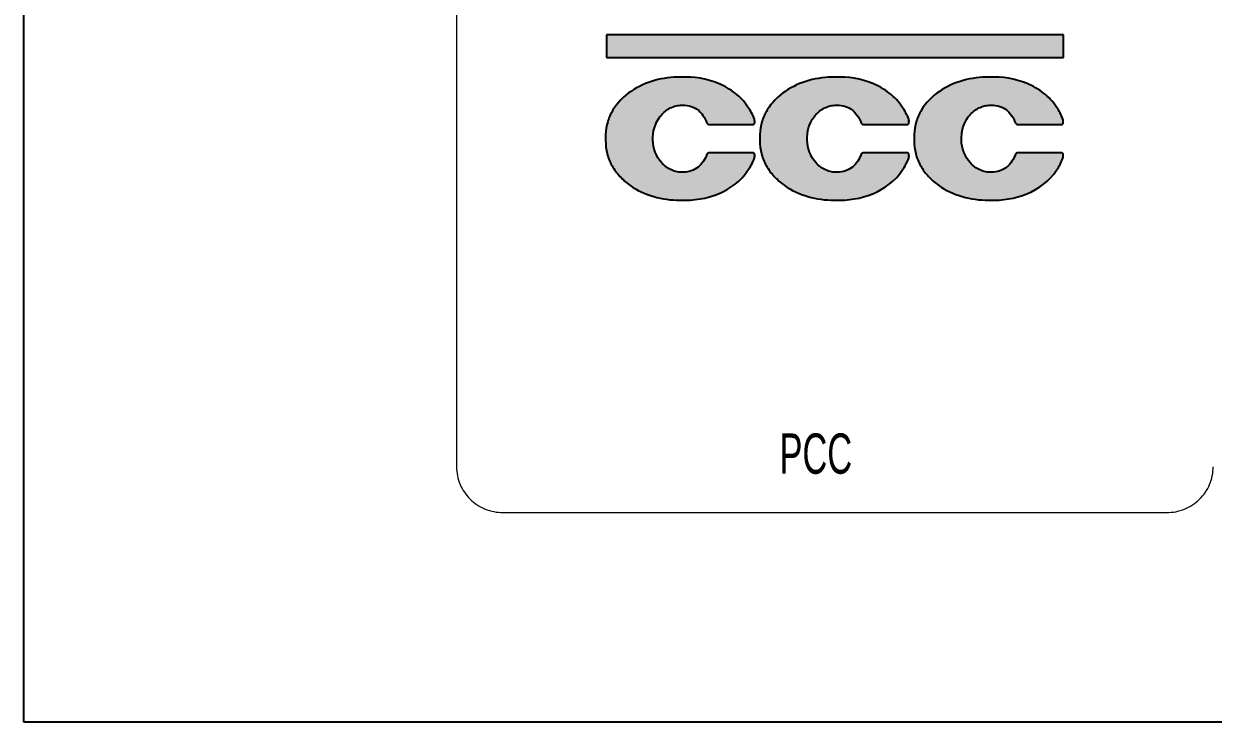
# Model space of a CAD drawing. Header units: millimetres. Extents: x 216 to 455, y 70 to 254.
# Drawn here: x 215.9 to 292.6, y 70 to 115.1 of the extents above; entities that cross this region are included whole.
import ezdxf

# ---------------------------------------------------------------- set-up
doc = ezdxf.new("R2010")
doc.units = ezdxf.units.MM
doc.layers.add('SLD-0', color=179, linetype='Continuous')
doc.styles.add('SLDTEXTSTYLE1', font='TXT', dxfattribs={"width": 0.638186})

msp = doc.modelspace()

# ---------------------------------------------------------------- hatches: boundary and pattern name
at = {"linetype": 'Continuous'}
msp.add_hatch(color=7, dxfattribs=at).paths.add_polyline_path([(253.471, 112.887), (282.949, 112.887), (282.949, 114.345), (253.471, 114.345)], flags=0)
h = msp.add_hatch(color=7, dxfattribs=at)
edge = h.paths.add_edge_path(flags=0)
edge.add_spline(control_points=[(253.424, 107.524), (253.418, 107.239), (253.451, 106.959), (253.592, 106.41), (253.701, 106.144), (253.978, 105.651), (254.15, 105.419), (254.535, 105.003), (254.751, 104.815), (255.449, 104.317), (255.971, 104.075), (257.071, 103.755), (257.641, 103.678), (258.215, 103.678)], knot_values=[0, 0, 0, 0, 0.125, 0.125, 0.25, 0.25, 0.375, 0.375, 0.5, 0.5, 0.75, 0.75, 1, 1, 1, 1], weights=[1, 1, 1, 1, 1, 1, 1, 1, 1, 1, 1, 1, 1, 1], degree=3, periodic=0)
edge.add_line((258.215, 103.678), (258.273, 103.678))
edge.add_spline(control_points=[(258.273, 103.678), (259.101, 103.649), (259.936, 103.78), (261.46, 104.411), (262.154, 104.92), (262.604, 105.61)], knot_values=[0, 0, 0, 0, 0.5, 0.5, 1, 1, 1, 1], weights=[1, 1, 1, 1, 1, 1], degree=3, periodic=0)
edge.add_spline(control_points=[(262.604, 105.61), (262.69, 105.731), (262.768, 105.86), (262.906, 106.122), (262.966, 106.256), (263.018, 106.394)], knot_values=[0, 0, 0, 0, 0.5, 0.5, 1, 1, 1, 1], weights=[1, 1, 1, 1, 1, 1], degree=3, periodic=0)
edge.add_spline(control_points=[(263.018, 106.394), (263.03, 106.437), (263.038, 106.481), (263.042, 106.571), (263.039, 106.615), (263.03, 106.659)], knot_values=[0, 0, 0, 0, 0.5, 0.5, 1, 1, 1, 1], weights=[1, 1, 1, 1, 1, 1], degree=3, periodic=0)
edge.add_spline(control_points=[(263.03, 106.659), (263.03, 106.66), (263.029, 106.662), (263.028, 106.664), (263.024, 106.675), (263.018, 106.686), (263.011, 106.696), (263.003, 106.705), (262.994, 106.713), (262.984, 106.719), (262.974, 106.726), (262.962, 106.73), (262.951, 106.733), (262.948, 106.733), (262.945, 106.734), (262.942, 106.734)], knot_values=[0.000017, 0.000017, 0.000017, 0.000017, 0.00002, 0.00002, 0.00002, 0.00004, 0.00004, 0.00004, 0.00006, 0.00006, 0.00006, 0.00008, 0.00008, 0.00008, 0.000085, 0.000085, 0.000085, 0.000085], weights=[1, 1, 1, 1, 1, 1, 1, 1, 1, 1, 1, 1, 1, 1, 1, 1], degree=3, periodic=0)
edge.add_line((262.942, 106.734), (260.079, 106.734))
edge.add_spline(control_points=[(260.079, 106.734), (260.062, 106.731), (260.045, 106.725), (260.029, 106.717), (260.009, 106.708), (259.991, 106.694), (259.975, 106.679), (259.966, 106.669), (259.958, 106.659), (259.95, 106.648)], knot_values=[0.000193, 0.000193, 0.000193, 0.000193, 0.000222, 0.000222, 0.000222, 0.000259, 0.000259, 0.000259, 0.000281, 0.000281, 0.000281, 0.000281], weights=[1, 1, 1, 1, 1, 1, 1, 1, 1, 1], degree=3, periodic=0)
edge.add_spline(control_points=[(259.95, 106.648), (259.897, 106.485), (259.825, 106.333), (259.637, 106.049), (259.52, 105.919), (259.12, 105.601), (258.781, 105.484), (258.436, 105.484)], knot_values=[0, 0, 0, 0, 0.25, 0.25, 0.5, 0.5, 1, 1, 1, 1], weights=[1, 1, 1, 1, 1, 1, 1, 1], degree=3, periodic=0)
edge.add_spline(control_points=[(258.436, 105.484), (258.302, 105.476), (258.171, 105.485), (257.911, 105.534), (257.782, 105.575), (257.421, 105.738), (257.204, 105.903), (256.677, 106.501), (256.487, 107.028), (256.448, 108.087), (256.598, 108.625), (257.07, 109.266), (257.269, 109.45), (257.731, 109.717), (257.988, 109.797), (258.256, 109.81)], knot_values=[0, 0, 0, 0, 0.0625, 0.0625, 0.125, 0.125, 0.25, 0.25, 0.5, 0.5, 0.75, 0.75, 0.875, 0.875, 1, 1, 1, 1], weights=[1, 1, 1, 1, 1, 1, 1, 1, 1, 1, 1, 1, 1, 1, 1, 1], degree=3, periodic=0)
edge.add_spline(control_points=[(258.256, 109.81), (258.442, 109.831), (258.629, 109.82), (258.992, 109.73), (259.162, 109.652), (259.619, 109.331), (259.834, 109.01), (259.95, 108.657)], knot_values=[0, 0, 0, 0, 0.25, 0.25, 0.5, 0.5, 1, 1, 1, 1], weights=[1, 1, 1, 1, 1, 1, 1, 1], degree=3, periodic=0)
edge.add_spline(control_points=[(259.95, 108.657), (259.962, 108.638), (259.978, 108.621), (259.995, 108.608), (260.013, 108.594), (260.033, 108.584), (260.054, 108.577), (260.062, 108.574), (260.071, 108.572), (260.079, 108.57)], knot_values=[0.000408, 0.000408, 0.000408, 0.000408, 0.000445, 0.000445, 0.000445, 0.000482, 0.000482, 0.000482, 0.000497, 0.000497, 0.000497, 0.000497], weights=[1, 1, 1, 1, 1, 1, 1, 1, 1, 1], degree=3, periodic=0)
edge.add_line((260.079, 108.57), (262.942, 108.57))
edge.add_spline(control_points=[(262.942, 108.57), (262.95, 108.571), (262.957, 108.573), (262.965, 108.576), (262.976, 108.58), (262.986, 108.586), (262.995, 108.593), (263.005, 108.601), (263.013, 108.61), (263.019, 108.62), (263.024, 108.628), (263.028, 108.637), (263.03, 108.646)], knot_values=[0.000286, 0.000286, 0.000286, 0.000286, 0.000299, 0.000299, 0.000299, 0.000318, 0.000318, 0.000318, 0.000338, 0.000338, 0.000338, 0.000354, 0.000354, 0.000354, 0.000354], weights=[1, 1, 1, 1, 1, 1, 1, 1, 1, 1, 1, 1, 1], degree=3, periodic=0)
edge.add_spline(control_points=[(263.03, 108.646), (263.039, 108.69), (263.042, 108.735), (263.038, 108.824), (263.03, 108.868), (263.018, 108.911)], knot_values=[0, 0, 0, 0, 0.5, 0.5, 1, 1, 1, 1], weights=[1, 1, 1, 1, 1, 1], degree=3, periodic=0)
edge.add_spline(control_points=[(263.018, 108.911), (262.965, 109.05), (262.844, 109.321), (262.69, 109.573), (262.604, 109.695)], knot_values=[0, 0, 0, 0, 0.5, 1, 1, 1, 1], weights=[1, 1, 1, 1, 1], degree=3, periodic=0)
edge.add_spline(control_points=[(262.604, 109.695), (262.378, 110.042), (262.096, 110.338), (261.444, 110.846), (261.085, 111.049), (259.938, 111.525), (259.1, 111.656), (258.27, 111.627)], knot_values=[0, 0, 0, 0, 0.25, 0.25, 0.5, 0.5, 1, 1, 1, 1], weights=[1, 1, 1, 1, 1, 1, 1, 1], degree=3, periodic=0)
edge.add_line((258.27, 111.627), (258.256, 111.627))
edge.add_spline(control_points=[(258.256, 111.627), (257.691, 111.631), (257.127, 111.559), (256.042, 111.257), (255.52, 111.024), (254.593, 110.389), (254.186, 109.982), (253.75, 109.263), (253.634, 109.004), (253.475, 108.474), (253.43, 108.198), (253.424, 107.917)], knot_values=[0, 0, 0, 0, 0.25, 0.25, 0.5, 0.5, 0.75, 0.75, 0.875, 0.875, 1, 1, 1, 1], weights=[1, 1, 1, 1, 1, 1, 1, 1, 1, 1, 1, 1], degree=3, periodic=0)
edge.add_line((253.424, 107.917), (253.424, 107.524))
h = msp.add_hatch(color=7, dxfattribs=at)
edge = h.paths.add_edge_path(flags=0)
edge.add_spline(control_points=[(263.376, 107.524), (263.37, 107.239), (263.403, 106.959), (263.544, 106.41), (263.653, 106.144), (263.93, 105.651), (264.102, 105.419), (264.488, 105.003), (264.703, 104.815), (265.401, 104.317), (265.924, 104.075), (267.023, 103.755), (267.593, 103.678), (268.167, 103.678)], knot_values=[0, 0, 0, 0, 0.125, 0.125, 0.25, 0.25, 0.375, 0.375, 0.5, 0.5, 0.75, 0.75, 1, 1, 1, 1], weights=[1, 1, 1, 1, 1, 1, 1, 1, 1, 1, 1, 1, 1, 1], degree=3, periodic=0)
edge.add_line((268.167, 103.678), (268.226, 103.678))
edge.add_spline(control_points=[(268.226, 103.678), (269.053, 103.649), (269.888, 103.78), (271.412, 104.411), (272.106, 104.92), (272.557, 105.61)], knot_values=[0, 0, 0, 0, 0.5, 0.5, 1, 1, 1, 1], weights=[1, 1, 1, 1, 1, 1], degree=3, periodic=0)
edge.add_spline(control_points=[(272.557, 105.61), (272.642, 105.731), (272.72, 105.86), (272.858, 106.122), (272.918, 106.256), (272.97, 106.394)], knot_values=[0, 0, 0, 0, 0.5, 0.5, 1, 1, 1, 1], weights=[1, 1, 1, 1, 1, 1], degree=3, periodic=0)
edge.add_spline(control_points=[(272.97, 106.394), (272.982, 106.437), (272.99, 106.481), (272.994, 106.571), (272.991, 106.615), (272.982, 106.659)], knot_values=[0, 0, 0, 0, 0.5, 0.5, 1, 1, 1, 1], weights=[1, 1, 1, 1, 1, 1], degree=3, periodic=0)
edge.add_spline(control_points=[(272.982, 106.659), (272.982, 106.66), (272.981, 106.662), (272.981, 106.664), (272.977, 106.675), (272.971, 106.686), (272.963, 106.696), (272.956, 106.705), (272.946, 106.713), (272.936, 106.719), (272.926, 106.726), (272.915, 106.73), (272.903, 106.733), (272.9, 106.733), (272.897, 106.734), (272.894, 106.734)], knot_values=[0.000017, 0.000017, 0.000017, 0.000017, 0.00002, 0.00002, 0.00002, 0.00004, 0.00004, 0.00004, 0.00006, 0.00006, 0.00006, 0.00008, 0.00008, 0.00008, 0.000085, 0.000085, 0.000085, 0.000085], weights=[1, 1, 1, 1, 1, 1, 1, 1, 1, 1, 1, 1, 1, 1, 1, 1], degree=3, periodic=0)
edge.add_line((272.894, 106.734), (270.031, 106.734))
edge.add_spline(control_points=[(270.031, 106.734), (270.014, 106.731), (269.997, 106.725), (269.981, 106.717), (269.961, 106.708), (269.943, 106.694), (269.928, 106.679), (269.918, 106.669), (269.91, 106.659), (269.903, 106.648)], knot_values=[0.000193, 0.000193, 0.000193, 0.000193, 0.000222, 0.000222, 0.000222, 0.000259, 0.000259, 0.000259, 0.000281, 0.000281, 0.000281, 0.000281], weights=[1, 1, 1, 1, 1, 1, 1, 1, 1, 1], degree=3, periodic=0)
edge.add_spline(control_points=[(269.903, 106.648), (269.849, 106.485), (269.777, 106.333), (269.589, 106.049), (269.472, 105.919), (269.072, 105.601), (268.734, 105.484), (268.388, 105.484)], knot_values=[0, 0, 0, 0, 0.25, 0.25, 0.5, 0.5, 1, 1, 1, 1], weights=[1, 1, 1, 1, 1, 1, 1, 1], degree=3, periodic=0)
edge.add_spline(control_points=[(268.388, 105.484), (268.255, 105.476), (268.123, 105.485), (267.863, 105.534), (267.734, 105.575), (267.373, 105.738), (267.156, 105.903), (266.629, 106.501), (266.439, 107.028), (266.4, 108.087), (266.55, 108.625), (267.022, 109.266), (267.221, 109.45), (267.683, 109.717), (267.94, 109.797), (268.208, 109.81)], knot_values=[0, 0, 0, 0, 0.0625, 0.0625, 0.125, 0.125, 0.25, 0.25, 0.5, 0.5, 0.75, 0.75, 0.875, 0.875, 1, 1, 1, 1], weights=[1, 1, 1, 1, 1, 1, 1, 1, 1, 1, 1, 1, 1, 1, 1, 1], degree=3, periodic=0)
edge.add_spline(control_points=[(268.208, 109.81), (268.394, 109.831), (268.581, 109.82), (268.944, 109.73), (269.114, 109.652), (269.571, 109.331), (269.786, 109.01), (269.903, 108.657)], knot_values=[0, 0, 0, 0, 0.25, 0.25, 0.5, 0.5, 1, 1, 1, 1], weights=[1, 1, 1, 1, 1, 1, 1, 1], degree=3, periodic=0)
edge.add_spline(control_points=[(269.903, 108.657), (269.915, 108.638), (269.93, 108.621), (269.948, 108.608), (269.965, 108.594), (269.985, 108.584), (270.006, 108.577), (270.015, 108.574), (270.023, 108.572), (270.031, 108.57)], knot_values=[0.000408, 0.000408, 0.000408, 0.000408, 0.000445, 0.000445, 0.000445, 0.000482, 0.000482, 0.000482, 0.000497, 0.000497, 0.000497, 0.000497], weights=[1, 1, 1, 1, 1, 1, 1, 1, 1, 1], degree=3, periodic=0)
edge.add_line((270.031, 108.57), (272.894, 108.57))
edge.add_spline(control_points=[(272.894, 108.57), (272.902, 108.571), (272.91, 108.573), (272.917, 108.576), (272.928, 108.58), (272.939, 108.586), (272.948, 108.593), (272.957, 108.601), (272.965, 108.61), (272.971, 108.62), (272.976, 108.628), (272.98, 108.637), (272.982, 108.646)], knot_values=[0.000286, 0.000286, 0.000286, 0.000286, 0.000299, 0.000299, 0.000299, 0.000318, 0.000318, 0.000318, 0.000338, 0.000338, 0.000338, 0.000354, 0.000354, 0.000354, 0.000354], weights=[1, 1, 1, 1, 1, 1, 1, 1, 1, 1, 1, 1, 1], degree=3, periodic=0)
edge.add_spline(control_points=[(272.982, 108.646), (272.991, 108.69), (272.994, 108.735), (272.99, 108.824), (272.982, 108.868), (272.97, 108.911)], knot_values=[0, 0, 0, 0, 0.5, 0.5, 1, 1, 1, 1], weights=[1, 1, 1, 1, 1, 1], degree=3, periodic=0)
edge.add_spline(control_points=[(272.97, 108.911), (272.918, 109.05), (272.796, 109.321), (272.642, 109.573), (272.557, 109.695)], knot_values=[0, 0, 0, 0, 0.5, 1, 1, 1, 1], weights=[1, 1, 1, 1, 1], degree=3, periodic=0)
edge.add_spline(control_points=[(272.557, 109.695), (272.33, 110.042), (272.049, 110.338), (271.396, 110.846), (271.037, 111.049), (269.89, 111.525), (269.052, 111.656), (268.222, 111.627)], knot_values=[0, 0, 0, 0, 0.25, 0.25, 0.5, 0.5, 1, 1, 1, 1], weights=[1, 1, 1, 1, 1, 1, 1, 1], degree=3, periodic=0)
edge.add_line((268.222, 111.627), (268.208, 111.627))
edge.add_spline(control_points=[(268.208, 111.627), (267.643, 111.631), (267.079, 111.559), (265.995, 111.257), (265.472, 111.024), (264.545, 110.389), (264.138, 109.982), (263.702, 109.263), (263.586, 109.004), (263.427, 108.474), (263.383, 108.198), (263.376, 107.917)], knot_values=[0, 0, 0, 0, 0.25, 0.25, 0.5, 0.5, 0.75, 0.75, 0.875, 0.875, 1, 1, 1, 1], weights=[1, 1, 1, 1, 1, 1, 1, 1, 1, 1, 1, 1], degree=3, periodic=0)
edge.add_line((263.376, 107.917), (263.376, 107.524))
h = msp.add_hatch(color=7, dxfattribs=at)
edge = h.paths.add_edge_path(flags=0)
edge.add_spline(control_points=[(282.935, 106.659), (282.934, 106.66), (282.933, 106.662), (282.933, 106.664), (282.929, 106.675), (282.923, 106.686), (282.915, 106.696), (282.908, 106.705), (282.898, 106.713), (282.888, 106.719), (282.878, 106.726), (282.867, 106.73), (282.855, 106.733), (282.852, 106.733), (282.849, 106.734), (282.846, 106.734)], knot_values=[0.000017, 0.000017, 0.000017, 0.000017, 0.00002, 0.00002, 0.00002, 0.00004, 0.00004, 0.00004, 0.00006, 0.00006, 0.00006, 0.00008, 0.00008, 0.00008, 0.000085, 0.000085, 0.000085, 0.000085], weights=[1, 1, 1, 1, 1, 1, 1, 1, 1, 1, 1, 1, 1, 1, 1, 1], degree=3, periodic=0)
edge.add_line((282.846, 106.734), (279.984, 106.734))
edge.add_spline(control_points=[(279.984, 106.734), (279.966, 106.731), (279.949, 106.725), (279.933, 106.717), (279.914, 106.708), (279.895, 106.694), (279.88, 106.679), (279.87, 106.669), (279.862, 106.659), (279.855, 106.648)], knot_values=[0.000193, 0.000193, 0.000193, 0.000193, 0.000222, 0.000222, 0.000222, 0.000259, 0.000259, 0.000259, 0.000281, 0.000281, 0.000281, 0.000281], weights=[1, 1, 1, 1, 1, 1, 1, 1, 1, 1], degree=3, periodic=0)
edge.add_spline(control_points=[(279.855, 106.648), (279.801, 106.485), (279.729, 106.333), (279.541, 106.049), (279.424, 105.919), (279.024, 105.601), (278.686, 105.484), (278.341, 105.484)], knot_values=[0, 0, 0, 0, 0.25, 0.25, 0.5, 0.5, 1, 1, 1, 1], weights=[1, 1, 1, 1, 1, 1, 1, 1], degree=3, periodic=0)
edge.add_spline(control_points=[(278.341, 105.484), (278.207, 105.476), (278.075, 105.485), (277.815, 105.534), (277.686, 105.575), (277.325, 105.738), (277.108, 105.903), (276.581, 106.501), (276.391, 107.028), (276.352, 108.087), (276.502, 108.625), (276.974, 109.266), (277.173, 109.45), (277.635, 109.717), (277.892, 109.797), (278.16, 109.81)], knot_values=[0, 0, 0, 0, 0.0625, 0.0625, 0.125, 0.125, 0.25, 0.25, 0.5, 0.5, 0.75, 0.75, 0.875, 0.875, 1, 1, 1, 1], weights=[1, 1, 1, 1, 1, 1, 1, 1, 1, 1, 1, 1, 1, 1, 1, 1], degree=3, periodic=0)
edge.add_spline(control_points=[(278.16, 109.81), (278.347, 109.831), (278.533, 109.82), (278.896, 109.73), (279.066, 109.652), (279.523, 109.331), (279.739, 109.01), (279.855, 108.657)], knot_values=[0, 0, 0, 0, 0.25, 0.25, 0.5, 0.5, 1, 1, 1, 1], weights=[1, 1, 1, 1, 1, 1, 1, 1], degree=3, periodic=0)
edge.add_spline(control_points=[(279.855, 108.657), (279.867, 108.638), (279.882, 108.621), (279.9, 108.608), (279.917, 108.594), (279.938, 108.584), (279.959, 108.577), (279.967, 108.574), (279.975, 108.572), (279.984, 108.57)], knot_values=[0.000408, 0.000408, 0.000408, 0.000408, 0.000445, 0.000445, 0.000445, 0.000482, 0.000482, 0.000482, 0.000497, 0.000497, 0.000497, 0.000497], weights=[1, 1, 1, 1, 1, 1, 1, 1, 1, 1], degree=3, periodic=0)
edge.add_line((279.984, 108.57), (282.846, 108.57))
edge.add_spline(control_points=[(282.846, 108.57), (282.854, 108.571), (282.862, 108.573), (282.869, 108.576), (282.88, 108.58), (282.891, 108.586), (282.9, 108.593), (282.909, 108.601), (282.917, 108.61), (282.923, 108.62), (282.928, 108.628), (282.932, 108.637), (282.935, 108.646)], knot_values=[0.000286, 0.000286, 0.000286, 0.000286, 0.000299, 0.000299, 0.000299, 0.000318, 0.000318, 0.000318, 0.000338, 0.000338, 0.000338, 0.000354, 0.000354, 0.000354, 0.000354], weights=[1, 1, 1, 1, 1, 1, 1, 1, 1, 1, 1, 1, 1], degree=3, periodic=0)
edge.add_spline(control_points=[(282.935, 108.646), (282.943, 108.69), (282.946, 108.735), (282.942, 108.824), (282.935, 108.868), (282.922, 108.911)], knot_values=[0, 0, 0, 0, 0.5, 0.5, 1, 1, 1, 1], weights=[1, 1, 1, 1, 1, 1], degree=3, periodic=0)
edge.add_spline(control_points=[(282.922, 108.911), (282.87, 109.05), (282.748, 109.321), (282.594, 109.573), (282.509, 109.695)], knot_values=[0, 0, 0, 0, 0.5, 1, 1, 1, 1], weights=[1, 1, 1, 1, 1], degree=3, periodic=0)
edge.add_spline(control_points=[(282.509, 109.695), (282.282, 110.042), (282.001, 110.338), (281.348, 110.846), (280.989, 111.049), (279.842, 111.525), (279.004, 111.656), (278.174, 111.627)], knot_values=[0, 0, 0, 0, 0.25, 0.25, 0.5, 0.5, 1, 1, 1, 1], weights=[1, 1, 1, 1, 1, 1, 1, 1], degree=3, periodic=0)
edge.add_line((278.174, 111.627), (278.16, 111.627))
edge.add_spline(control_points=[(278.16, 111.627), (277.595, 111.631), (277.032, 111.559), (275.947, 111.257), (275.425, 111.024), (274.497, 110.389), (274.09, 109.982), (273.654, 109.263), (273.538, 109.004), (273.379, 108.474), (273.335, 108.198), (273.329, 107.917)], knot_values=[0, 0, 0, 0, 0.25, 0.25, 0.5, 0.5, 0.75, 0.75, 0.875, 0.875, 1, 1, 1, 1], weights=[1, 1, 1, 1, 1, 1, 1, 1, 1, 1, 1, 1], degree=3, periodic=0)
edge.add_line((273.329, 107.917), (273.329, 107.524))
edge.add_spline(control_points=[(273.329, 107.524), (273.322, 107.239), (273.355, 106.959), (273.496, 106.41), (273.605, 106.144), (273.883, 105.651), (274.054, 105.419), (274.44, 105.003), (274.656, 104.815), (275.353, 104.317), (275.876, 104.075), (276.975, 103.755), (277.545, 103.678), (278.119, 103.678)], knot_values=[0, 0, 0, 0, 0.125, 0.125, 0.25, 0.25, 0.375, 0.375, 0.5, 0.5, 0.75, 0.75, 1, 1, 1, 1], weights=[1, 1, 1, 1, 1, 1, 1, 1, 1, 1, 1, 1, 1, 1], degree=3, periodic=0)
edge.add_line((278.119, 103.678), (278.178, 103.678))
edge.add_spline(control_points=[(278.178, 103.678), (279.006, 103.649), (279.84, 103.78), (281.365, 104.411), (282.058, 104.92), (282.509, 105.61)], knot_values=[0, 0, 0, 0, 0.5, 0.5, 1, 1, 1, 1], weights=[1, 1, 1, 1, 1, 1], degree=3, periodic=0)
edge.add_spline(control_points=[(282.509, 105.61), (282.594, 105.731), (282.672, 105.86), (282.81, 106.122), (282.87, 106.256), (282.922, 106.394)], knot_values=[0, 0, 0, 0, 0.5, 0.5, 1, 1, 1, 1], weights=[1, 1, 1, 1, 1, 1], degree=3, periodic=0)
edge.add_spline(control_points=[(282.922, 106.394), (282.935, 106.437), (282.942, 106.481), (282.946, 106.571), (282.943, 106.615), (282.935, 106.659)], knot_values=[0, 0, 0, 0, 0.5, 0.5, 1, 1, 1, 1], weights=[1, 1, 1, 1, 1, 1], degree=3, periodic=0)

# ---------------------------------------------------------------- linework, layer by layer
at = {"layer": 'SLD-0'}
for p, q in [((215.89, 69.983), (215.89, 254.336)), ((282.949, 114.345), (253.471, 114.345)), ((253.471, 114.345), (253.471, 112.887)), ((282.949, 112.887), (282.949, 114.345)), ((253.471, 112.887), (282.949, 112.887)), ((258.27, 111.627), (258.256, 111.627)), ((258.27, 111.627), (258.256, 111.627)), ((268.222, 111.627), (268.208, 111.627)), ((268.222, 111.627), (268.208, 111.627)), ((278.174, 111.627), (278.16, 111.627)), ((278.174, 111.627), (278.16, 111.627)), ((260.079, 108.57), (262.942, 108.57)), ((260.079, 108.57), (262.942, 108.57)), ((270.031, 108.57), (272.894, 108.57)), ((270.031, 108.57), (272.894, 108.57)), ((279.984, 108.57), (282.846, 108.57)), ((279.984, 108.57), (282.846, 108.57)), ((253.424, 107.917), (253.424, 107.524)), ((253.424, 107.917), (253.424, 107.524)), ((263.376, 107.917), (263.376, 107.524)), ((263.376, 107.917), (263.376, 107.524)), ((273.329, 107.917), (273.329, 107.524)), ((273.329, 107.917), (273.329, 107.524)), ((262.942, 106.734), (260.079, 106.734)), ((272.894, 106.734), (270.031, 106.734)), ((282.846, 106.734), (279.984, 106.734)), ((258.215, 103.678), (258.273, 103.678)), ((258.215, 103.678), (258.273, 103.678)), ((268.167, 103.678), (268.226, 103.678)), ((268.167, 103.678), (268.226, 103.678)), ((278.119, 103.678), (278.178, 103.678)), ((278.119, 103.678), (278.178, 103.678)), ((454.576, 69.983), (215.89, 69.983))]:
    msp.add_line(p, q, dxfattribs=at)
at = {"layer": 'SLD-0', "color": 179, "linetype": 'Continuous', "lineweight": 15}
for p, q in [((243.804, 218.36), (243.804, 86.466)), ((246.804, 83.518), (289.614, 83.518))]:
    msp.add_line(p, q, dxfattribs=at)
at = {"layer": 'SLD-0', "lineweight": 0}
for p, q in [((282.949, 114.345), (253.471, 114.345)), ((253.471, 114.345), (253.471, 112.887)), ((282.949, 112.887), (282.949, 114.345)), ((253.471, 112.887), (282.949, 112.887)), ((262.942, 106.734), (260.079, 106.734)), ((272.894, 106.734), (270.031, 106.734)), ((282.846, 106.734), (279.984, 106.734))]:
    msp.add_line(p, q, dxfattribs=at)
at = {"layer": 'SLD-0'}
for points, knots in [([(258.256, 111.627), (257.691, 111.631), (257.127, 111.559), (256.042, 111.257), (255.52, 111.024), (254.593, 110.389), (254.186, 109.982), (253.75, 109.263), (253.634, 109.004), (253.475, 108.474), (253.43, 108.198), (253.424, 107.917)], [0, 0, 0, 0, 0.25, 0.25, 0.5, 0.5, 0.75, 0.75, 0.875, 0.875, 1, 1, 1, 1]), ([(262.604, 109.695), (262.378, 110.042), (262.096, 110.338), (261.444, 110.846), (261.085, 111.049), (259.938, 111.525), (259.1, 111.656), (258.27, 111.627)], [0, 0, 0, 0, 0.25, 0.25, 0.5, 0.5, 1, 1, 1, 1]), ([(268.208, 111.627), (267.643, 111.631), (267.079, 111.559), (265.995, 111.257), (265.472, 111.024), (264.545, 110.389), (264.138, 109.982), (263.702, 109.263), (263.586, 109.004), (263.427, 108.474), (263.383, 108.198), (263.376, 107.917)], [0, 0, 0, 0, 0.25, 0.25, 0.5, 0.5, 0.75, 0.75, 0.875, 0.875, 1, 1, 1, 1]), ([(272.557, 109.695), (272.33, 110.042), (272.049, 110.338), (271.396, 110.846), (271.037, 111.049), (269.89, 111.525), (269.052, 111.656), (268.222, 111.627)], [0, 0, 0, 0, 0.25, 0.25, 0.5, 0.5, 1, 1, 1, 1]), ([(278.16, 111.627), (277.595, 111.631), (277.032, 111.559), (275.947, 111.257), (275.425, 111.024), (274.497, 110.389), (274.09, 109.982), (273.654, 109.263), (273.538, 109.004), (273.379, 108.474), (273.335, 108.198), (273.329, 107.917)], [0, 0, 0, 0, 0.25, 0.25, 0.5, 0.5, 0.75, 0.75, 0.875, 0.875, 1, 1, 1, 1]), ([(282.509, 109.695), (282.282, 110.042), (282.001, 110.338), (281.348, 110.846), (280.989, 111.049), (279.842, 111.525), (279.004, 111.656), (278.174, 111.627)], [0, 0, 0, 0, 0.25, 0.25, 0.5, 0.5, 1, 1, 1, 1]), ([(258.436, 105.484), (258.302, 105.476), (258.171, 105.485), (257.911, 105.534), (257.782, 105.575), (257.421, 105.738), (257.204, 105.903), (256.677, 106.501), (256.487, 107.028), (256.448, 108.087), (256.598, 108.625), (257.07, 109.266), (257.269, 109.45), (257.731, 109.717), (257.988, 109.797), (258.256, 109.81)], [0, 0, 0, 0, 0.0625, 0.0625, 0.125, 0.125, 0.25, 0.25, 0.5, 0.5, 0.75, 0.75, 0.875, 0.875, 1, 1, 1, 1]), ([(258.256, 109.81), (258.442, 109.831), (258.629, 109.82), (258.992, 109.73), (259.162, 109.652), (259.619, 109.331), (259.834, 109.01), (259.95, 108.657)], [0, 0, 0, 0, 0.25, 0.25, 0.5, 0.5, 1, 1, 1, 1]), ([(268.388, 105.484), (268.255, 105.476), (268.123, 105.485), (267.863, 105.534), (267.734, 105.575), (267.373, 105.738), (267.156, 105.903), (266.629, 106.501), (266.439, 107.028), (266.4, 108.087), (266.55, 108.625), (267.022, 109.266), (267.221, 109.45), (267.683, 109.717), (267.94, 109.797), (268.208, 109.81)], [0, 0, 0, 0, 0.0625, 0.0625, 0.125, 0.125, 0.25, 0.25, 0.5, 0.5, 0.75, 0.75, 0.875, 0.875, 1, 1, 1, 1]), ([(268.208, 109.81), (268.394, 109.831), (268.581, 109.82), (268.944, 109.73), (269.114, 109.652), (269.571, 109.331), (269.786, 109.01), (269.903, 108.657)], [0, 0, 0, 0, 0.25, 0.25, 0.5, 0.5, 1, 1, 1, 1]), ([(278.341, 105.484), (278.207, 105.476), (278.075, 105.485), (277.815, 105.534), (277.686, 105.575), (277.325, 105.738), (277.108, 105.903), (276.581, 106.501), (276.391, 107.028), (276.352, 108.087), (276.502, 108.625), (276.974, 109.266), (277.173, 109.45), (277.635, 109.717), (277.892, 109.797), (278.16, 109.81)], [0, 0, 0, 0, 0.0625, 0.0625, 0.125, 0.125, 0.25, 0.25, 0.5, 0.5, 0.75, 0.75, 0.875, 0.875, 1, 1, 1, 1]), ([(278.16, 109.81), (278.347, 109.831), (278.533, 109.82), (278.896, 109.73), (279.066, 109.652), (279.523, 109.331), (279.739, 109.01), (279.855, 108.657)], [0, 0, 0, 0, 0.25, 0.25, 0.5, 0.5, 1, 1, 1, 1]), ([(259.95, 108.657), (259.962, 108.638), (259.978, 108.621), (259.995, 108.608), (260.013, 108.594), (260.033, 108.584), (260.054, 108.577), (260.062, 108.574), (260.071, 108.572), (260.079, 108.57)], [0.00040816241, 0.00040816241, 0.00040816241, 0.00040816241, 0.00044522706, 0.00044522706, 0.00044522706, 0.00048229951, 0.00048229951, 0.00048229951, 0.00049651215, 0.00049651215, 0.00049651215, 0.00049651215]), ([(262.942, 108.57), (262.95, 108.571), (262.957, 108.573), (262.965, 108.576), (262.976, 108.58), (262.986, 108.586), (262.995, 108.593), (263.005, 108.601), (263.013, 108.61), (263.019, 108.62), (263.024, 108.628), (263.028, 108.637), (263.03, 108.646)], [0.00028566262, 0.00028566262, 0.00028566262, 0.00028566262, 0.00029871707, 0.00029871707, 0.00029871707, 0.00031837263, 0.00031837263, 0.00031837263, 0.00033813489, 0.00033813489, 0.00033813489, 0.00035427061, 0.00035427061, 0.00035427061, 0.00035427061]), ([(263.03, 108.646), (263.039, 108.69), (263.042, 108.735), (263.038, 108.824), (263.03, 108.868), (263.018, 108.911)], [0, 0, 0, 0, 0.5, 0.5, 1, 1, 1, 1]), ([(269.903, 108.657), (269.915, 108.638), (269.93, 108.621), (269.948, 108.608), (269.965, 108.594), (269.985, 108.584), (270.006, 108.577), (270.015, 108.574), (270.023, 108.572), (270.031, 108.57)], [0.00040816241, 0.00040816241, 0.00040816241, 0.00040816241, 0.00044522706, 0.00044522706, 0.00044522706, 0.00048229951, 0.00048229951, 0.00048229951, 0.00049651215, 0.00049651215, 0.00049651215, 0.00049651215]), ([(272.894, 108.57), (272.902, 108.571), (272.91, 108.573), (272.917, 108.576), (272.928, 108.58), (272.939, 108.586), (272.948, 108.593), (272.957, 108.601), (272.965, 108.61), (272.971, 108.62), (272.976, 108.628), (272.98, 108.637), (272.982, 108.646)], [0.00028566262, 0.00028566262, 0.00028566262, 0.00028566262, 0.00029871707, 0.00029871707, 0.00029871707, 0.00031837263, 0.00031837263, 0.00031837263, 0.00033813489, 0.00033813489, 0.00033813489, 0.00035427061, 0.00035427061, 0.00035427061, 0.00035427061]), ([(272.982, 108.646), (272.991, 108.69), (272.994, 108.735), (272.99, 108.824), (272.982, 108.868), (272.97, 108.911)], [0, 0, 0, 0, 0.5, 0.5, 1, 1, 1, 1]), ([(279.855, 108.657), (279.867, 108.638), (279.882, 108.621), (279.9, 108.608), (279.917, 108.594), (279.938, 108.584), (279.959, 108.577), (279.967, 108.574), (279.975, 108.572), (279.984, 108.57)], [0.00040816241, 0.00040816241, 0.00040816241, 0.00040816241, 0.00044522706, 0.00044522706, 0.00044522706, 0.00048229951, 0.00048229951, 0.00048229951, 0.00049651215, 0.00049651215, 0.00049651215, 0.00049651215]), ([(282.846, 108.57), (282.854, 108.571), (282.862, 108.573), (282.869, 108.576), (282.88, 108.58), (282.891, 108.586), (282.9, 108.593), (282.909, 108.601), (282.917, 108.61), (282.923, 108.62), (282.928, 108.628), (282.932, 108.637), (282.935, 108.646)], [0.00028566262, 0.00028566262, 0.00028566262, 0.00028566262, 0.00029871707, 0.00029871707, 0.00029871707, 0.00031837263, 0.00031837263, 0.00031837263, 0.00033813489, 0.00033813489, 0.00033813489, 0.00035427061, 0.00035427061, 0.00035427061, 0.00035427061]), ([(282.935, 108.646), (282.943, 108.69), (282.946, 108.735), (282.942, 108.824), (282.935, 108.868), (282.922, 108.911)], [0, 0, 0, 0, 0.5, 0.5, 1, 1, 1, 1]), ([(253.424, 107.524), (253.418, 107.239), (253.451, 106.959), (253.592, 106.41), (253.701, 106.144), (253.978, 105.651), (254.15, 105.419), (254.535, 105.003), (254.751, 104.815), (255.449, 104.317), (255.971, 104.075), (257.071, 103.755), (257.641, 103.678), (258.215, 103.678)], [0, 0, 0, 0, 0.125, 0.125, 0.25, 0.25, 0.375, 0.375, 0.5, 0.5, 0.75, 0.75, 1, 1, 1, 1]), ([(263.376, 107.524), (263.37, 107.239), (263.403, 106.959), (263.544, 106.41), (263.653, 106.144), (263.93, 105.651), (264.102, 105.419), (264.488, 105.003), (264.703, 104.815), (265.401, 104.317), (265.924, 104.075), (267.023, 103.755), (267.593, 103.678), (268.167, 103.678)], [0, 0, 0, 0, 0.125, 0.125, 0.25, 0.25, 0.375, 0.375, 0.5, 0.5, 0.75, 0.75, 1, 1, 1, 1]), ([(273.329, 107.524), (273.322, 107.239), (273.355, 106.959), (273.496, 106.41), (273.605, 106.144), (273.883, 105.651), (274.054, 105.419), (274.44, 105.003), (274.656, 104.815), (275.353, 104.317), (275.876, 104.075), (276.975, 103.755), (277.545, 103.678), (278.119, 103.678)], [0, 0, 0, 0, 0.125, 0.125, 0.25, 0.25, 0.375, 0.375, 0.5, 0.5, 0.75, 0.75, 1, 1, 1, 1]), ([(259.95, 106.648), (259.897, 106.485), (259.825, 106.333), (259.637, 106.049), (259.52, 105.919), (259.12, 105.601), (258.781, 105.484), (258.436, 105.484)], [0, 0, 0, 0, 0.25, 0.25, 0.5, 0.5, 1, 1, 1, 1]), ([(260.079, 106.734), (260.062, 106.731), (260.045, 106.725), (260.029, 106.717), (260.009, 106.708), (259.991, 106.694), (259.975, 106.679), (259.966, 106.669), (259.958, 106.659), (259.95, 106.648)], [0.00019285329, 0.00019285329, 0.00019285329, 0.00019285329, 0.00022235454, 0.00022235454, 0.00022235454, 0.00025895224, 0.00025895224, 0.00025895224, 0.00028125222, 0.00028125222, 0.00028125222, 0.00028125222]), ([(263.03, 106.659), (263.03, 106.66), (263.029, 106.662), (263.028, 106.664), (263.024, 106.675), (263.018, 106.686), (263.011, 106.696), (263.003, 106.705), (262.994, 106.713), (262.984, 106.719), (262.974, 106.726), (262.962, 106.73), (262.951, 106.733), (262.948, 106.733), (262.945, 106.734), (262.942, 106.734)], [0.00001683089, 0.00001683089, 0.00001683089, 0.00001683089, 0.0000201278, 0.0000201278, 0.0000201278, 0.00004026072, 0.00004026072, 0.00004026072, 0.00006031119, 0.00006031119, 0.00006031119, 0.00008018842, 0.00008018842, 0.00008018842, 0.00008507942, 0.00008507942, 0.00008507942, 0.00008507942]), ([(263.018, 106.394), (263.03, 106.437), (263.038, 106.481), (263.042, 106.571), (263.039, 106.615), (263.03, 106.659)], [0, 0, 0, 0, 0.5, 0.5, 1, 1, 1, 1]), ([(269.903, 106.648), (269.849, 106.485), (269.777, 106.333), (269.589, 106.049), (269.472, 105.919), (269.072, 105.601), (268.734, 105.484), (268.388, 105.484)], [0, 0, 0, 0, 0.25, 0.25, 0.5, 0.5, 1, 1, 1, 1]), ([(270.031, 106.734), (270.014, 106.731), (269.997, 106.725), (269.981, 106.717), (269.961, 106.708), (269.943, 106.694), (269.928, 106.679), (269.918, 106.669), (269.91, 106.659), (269.903, 106.648)], [0.00019285329, 0.00019285329, 0.00019285329, 0.00019285329, 0.00022235454, 0.00022235454, 0.00022235454, 0.00025895224, 0.00025895224, 0.00025895224, 0.00028125222, 0.00028125222, 0.00028125222, 0.00028125222]), ([(272.982, 106.659), (272.982, 106.66), (272.981, 106.662), (272.981, 106.664), (272.977, 106.675), (272.971, 106.686), (272.963, 106.696), (272.956, 106.705), (272.946, 106.713), (272.936, 106.719), (272.926, 106.726), (272.915, 106.73), (272.903, 106.733), (272.9, 106.733), (272.897, 106.734), (272.894, 106.734)], [0.00001683089, 0.00001683089, 0.00001683089, 0.00001683089, 0.0000201278, 0.0000201278, 0.0000201278, 0.00004026072, 0.00004026072, 0.00004026072, 0.00006031119, 0.00006031119, 0.00006031119, 0.00008018842, 0.00008018842, 0.00008018842, 0.00008507942, 0.00008507942, 0.00008507942, 0.00008507942]), ([(272.97, 106.394), (272.982, 106.437), (272.99, 106.481), (272.994, 106.571), (272.991, 106.615), (272.982, 106.659)], [0, 0, 0, 0, 0.5, 0.5, 1, 1, 1, 1]), ([(279.855, 106.648), (279.801, 106.485), (279.729, 106.333), (279.541, 106.049), (279.424, 105.919), (279.024, 105.601), (278.686, 105.484), (278.341, 105.484)], [0, 0, 0, 0, 0.25, 0.25, 0.5, 0.5, 1, 1, 1, 1]), ([(279.984, 106.734), (279.966, 106.731), (279.949, 106.725), (279.933, 106.717), (279.914, 106.708), (279.895, 106.694), (279.88, 106.679), (279.87, 106.669), (279.862, 106.659), (279.855, 106.648)], [0.00019285329, 0.00019285329, 0.00019285329, 0.00019285329, 0.00022235454, 0.00022235454, 0.00022235454, 0.00025895224, 0.00025895224, 0.00025895224, 0.00028125222, 0.00028125222, 0.00028125222, 0.00028125222]), ([(282.935, 106.659), (282.934, 106.66), (282.933, 106.662), (282.933, 106.664), (282.929, 106.675), (282.923, 106.686), (282.915, 106.696), (282.908, 106.705), (282.898, 106.713), (282.888, 106.719), (282.878, 106.726), (282.867, 106.73), (282.855, 106.733), (282.852, 106.733), (282.849, 106.734), (282.846, 106.734)], [0.00001683089, 0.00001683089, 0.00001683089, 0.00001683089, 0.0000201278, 0.0000201278, 0.0000201278, 0.00004026072, 0.00004026072, 0.00004026072, 0.00006031119, 0.00006031119, 0.00006031119, 0.00008018842, 0.00008018842, 0.00008018842, 0.00008507942, 0.00008507942, 0.00008507942, 0.00008507942]), ([(282.922, 106.394), (282.935, 106.437), (282.942, 106.481), (282.946, 106.571), (282.943, 106.615), (282.935, 106.659)], [0, 0, 0, 0, 0.5, 0.5, 1, 1, 1, 1]), ([(262.604, 105.61), (262.69, 105.731), (262.768, 105.86), (262.906, 106.122), (262.966, 106.256), (263.018, 106.394)], [0, 0, 0, 0, 0.5, 0.5, 1, 1, 1, 1]), ([(272.557, 105.61), (272.642, 105.731), (272.72, 105.86), (272.858, 106.122), (272.918, 106.256), (272.97, 106.394)], [0, 0, 0, 0, 0.5, 0.5, 1, 1, 1, 1]), ([(282.509, 105.61), (282.594, 105.731), (282.672, 105.86), (282.81, 106.122), (282.87, 106.256), (282.922, 106.394)], [0, 0, 0, 0, 0.5, 0.5, 1, 1, 1, 1]), ([(258.273, 103.678), (259.101, 103.649), (259.936, 103.78), (261.46, 104.411), (262.154, 104.92), (262.604, 105.61)], [0, 0, 0, 0, 0.5, 0.5, 1, 1, 1, 1]), ([(268.226, 103.678), (269.053, 103.649), (269.888, 103.78), (271.412, 104.411), (272.106, 104.92), (272.557, 105.61)], [0, 0, 0, 0, 0.5, 0.5, 1, 1, 1, 1]), ([(278.178, 103.678), (279.006, 103.649), (279.84, 103.78), (281.365, 104.411), (282.058, 104.92), (282.509, 105.61)], [0, 0, 0, 0, 0.5, 0.5, 1, 1, 1, 1])]:
    msp.add_open_spline(points, degree=3, knots=knots, dxfattribs=at)
at = {"layer": 'SLD-0', "linetype": 'Continuous'}
for points, knots in [([(258.256, 111.627), (257.691, 111.631), (257.127, 111.559), (256.042, 111.257), (255.52, 111.024), (254.593, 110.389), (254.186, 109.982), (253.75, 109.263), (253.634, 109.004), (253.475, 108.474), (253.43, 108.198), (253.424, 107.917)], [0, 0, 0, 0, 0.25, 0.25, 0.5, 0.5, 0.75, 0.75, 0.875, 0.875, 1, 1, 1, 1]), ([(262.604, 109.695), (262.378, 110.042), (262.096, 110.338), (261.444, 110.846), (261.085, 111.049), (259.938, 111.525), (259.1, 111.656), (258.27, 111.627)], [0, 0, 0, 0, 0.25, 0.25, 0.5, 0.5, 1, 1, 1, 1]), ([(268.208, 111.627), (267.643, 111.631), (267.079, 111.559), (265.995, 111.257), (265.472, 111.024), (264.545, 110.389), (264.138, 109.982), (263.702, 109.263), (263.586, 109.004), (263.427, 108.474), (263.383, 108.198), (263.376, 107.917)], [0, 0, 0, 0, 0.25, 0.25, 0.5, 0.5, 0.75, 0.75, 0.875, 0.875, 1, 1, 1, 1]), ([(272.557, 109.695), (272.33, 110.042), (272.049, 110.338), (271.396, 110.846), (271.037, 111.049), (269.89, 111.525), (269.052, 111.656), (268.222, 111.627)], [0, 0, 0, 0, 0.25, 0.25, 0.5, 0.5, 1, 1, 1, 1]), ([(278.16, 111.627), (277.595, 111.631), (277.032, 111.559), (275.947, 111.257), (275.425, 111.024), (274.497, 110.389), (274.09, 109.982), (273.654, 109.263), (273.538, 109.004), (273.379, 108.474), (273.335, 108.198), (273.329, 107.917)], [0, 0, 0, 0, 0.25, 0.25, 0.5, 0.5, 0.75, 0.75, 0.875, 0.875, 1, 1, 1, 1]), ([(282.509, 109.695), (282.282, 110.042), (282.001, 110.338), (281.348, 110.846), (280.989, 111.049), (279.842, 111.525), (279.004, 111.656), (278.174, 111.627)], [0, 0, 0, 0, 0.25, 0.25, 0.5, 0.5, 1, 1, 1, 1]), ([(258.436, 105.484), (258.302, 105.476), (258.171, 105.485), (257.911, 105.534), (257.782, 105.575), (257.421, 105.738), (257.204, 105.903), (256.677, 106.501), (256.487, 107.028), (256.448, 108.087), (256.598, 108.625), (257.07, 109.266), (257.269, 109.45), (257.731, 109.717), (257.988, 109.797), (258.256, 109.81)], [0, 0, 0, 0, 0.0625, 0.0625, 0.125, 0.125, 0.25, 0.25, 0.5, 0.5, 0.75, 0.75, 0.875, 0.875, 1, 1, 1, 1]), ([(258.256, 109.81), (258.442, 109.831), (258.629, 109.82), (258.992, 109.73), (259.162, 109.652), (259.619, 109.331), (259.834, 109.01), (259.95, 108.657)], [0, 0, 0, 0, 0.25, 0.25, 0.5, 0.5, 1, 1, 1, 1]), ([(268.388, 105.484), (268.255, 105.476), (268.123, 105.485), (267.863, 105.534), (267.734, 105.575), (267.373, 105.738), (267.156, 105.903), (266.629, 106.501), (266.439, 107.028), (266.4, 108.087), (266.55, 108.625), (267.022, 109.266), (267.221, 109.45), (267.683, 109.717), (267.94, 109.797), (268.208, 109.81)], [0, 0, 0, 0, 0.0625, 0.0625, 0.125, 0.125, 0.25, 0.25, 0.5, 0.5, 0.75, 0.75, 0.875, 0.875, 1, 1, 1, 1]), ([(268.208, 109.81), (268.394, 109.831), (268.581, 109.82), (268.944, 109.73), (269.114, 109.652), (269.571, 109.331), (269.786, 109.01), (269.903, 108.657)], [0, 0, 0, 0, 0.25, 0.25, 0.5, 0.5, 1, 1, 1, 1]), ([(278.341, 105.484), (278.207, 105.476), (278.075, 105.485), (277.815, 105.534), (277.686, 105.575), (277.325, 105.738), (277.108, 105.903), (276.581, 106.501), (276.391, 107.028), (276.352, 108.087), (276.502, 108.625), (276.974, 109.266), (277.173, 109.45), (277.635, 109.717), (277.892, 109.797), (278.16, 109.81)], [0, 0, 0, 0, 0.0625, 0.0625, 0.125, 0.125, 0.25, 0.25, 0.5, 0.5, 0.75, 0.75, 0.875, 0.875, 1, 1, 1, 1]), ([(278.16, 109.81), (278.347, 109.831), (278.533, 109.82), (278.896, 109.73), (279.066, 109.652), (279.523, 109.331), (279.739, 109.01), (279.855, 108.657)], [0, 0, 0, 0, 0.25, 0.25, 0.5, 0.5, 1, 1, 1, 1]), ([(263.03, 108.646), (263.039, 108.69), (263.042, 108.735), (263.038, 108.824), (263.03, 108.868), (263.018, 108.911)], [0, 0, 0, 0, 0.5, 0.5, 1, 1, 1, 1]), ([(272.982, 108.646), (272.991, 108.69), (272.994, 108.735), (272.99, 108.824), (272.982, 108.868), (272.97, 108.911)], [0, 0, 0, 0, 0.5, 0.5, 1, 1, 1, 1]), ([(282.935, 108.646), (282.943, 108.69), (282.946, 108.735), (282.942, 108.824), (282.935, 108.868), (282.922, 108.911)], [0, 0, 0, 0, 0.5, 0.5, 1, 1, 1, 1]), ([(253.424, 107.524), (253.418, 107.239), (253.451, 106.959), (253.592, 106.41), (253.701, 106.144), (253.978, 105.651), (254.15, 105.419), (254.535, 105.003), (254.751, 104.815), (255.449, 104.317), (255.971, 104.075), (257.071, 103.755), (257.641, 103.678), (258.215, 103.678)], [0, 0, 0, 0, 0.125, 0.125, 0.25, 0.25, 0.375, 0.375, 0.5, 0.5, 0.75, 0.75, 1, 1, 1, 1]), ([(263.376, 107.524), (263.37, 107.239), (263.403, 106.959), (263.544, 106.41), (263.653, 106.144), (263.93, 105.651), (264.102, 105.419), (264.488, 105.003), (264.703, 104.815), (265.401, 104.317), (265.924, 104.075), (267.023, 103.755), (267.593, 103.678), (268.167, 103.678)], [0, 0, 0, 0, 0.125, 0.125, 0.25, 0.25, 0.375, 0.375, 0.5, 0.5, 0.75, 0.75, 1, 1, 1, 1]), ([(273.329, 107.524), (273.322, 107.239), (273.355, 106.959), (273.496, 106.41), (273.605, 106.144), (273.883, 105.651), (274.054, 105.419), (274.44, 105.003), (274.656, 104.815), (275.353, 104.317), (275.876, 104.075), (276.975, 103.755), (277.545, 103.678), (278.119, 103.678)], [0, 0, 0, 0, 0.125, 0.125, 0.25, 0.25, 0.375, 0.375, 0.5, 0.5, 0.75, 0.75, 1, 1, 1, 1]), ([(259.95, 106.648), (259.897, 106.485), (259.825, 106.333), (259.637, 106.049), (259.52, 105.919), (259.12, 105.601), (258.781, 105.484), (258.436, 105.484)], [0, 0, 0, 0, 0.25, 0.25, 0.5, 0.5, 1, 1, 1, 1]), ([(263.018, 106.394), (263.03, 106.437), (263.038, 106.481), (263.042, 106.571), (263.039, 106.615), (263.03, 106.659)], [0, 0, 0, 0, 0.5, 0.5, 1, 1, 1, 1]), ([(269.903, 106.648), (269.849, 106.485), (269.777, 106.333), (269.589, 106.049), (269.472, 105.919), (269.072, 105.601), (268.734, 105.484), (268.388, 105.484)], [0, 0, 0, 0, 0.25, 0.25, 0.5, 0.5, 1, 1, 1, 1]), ([(272.97, 106.394), (272.982, 106.437), (272.99, 106.481), (272.994, 106.571), (272.991, 106.615), (272.982, 106.659)], [0, 0, 0, 0, 0.5, 0.5, 1, 1, 1, 1]), ([(279.855, 106.648), (279.801, 106.485), (279.729, 106.333), (279.541, 106.049), (279.424, 105.919), (279.024, 105.601), (278.686, 105.484), (278.341, 105.484)], [0, 0, 0, 0, 0.25, 0.25, 0.5, 0.5, 1, 1, 1, 1]), ([(282.922, 106.394), (282.935, 106.437), (282.942, 106.481), (282.946, 106.571), (282.943, 106.615), (282.935, 106.659)], [0, 0, 0, 0, 0.5, 0.5, 1, 1, 1, 1]), ([(262.604, 105.61), (262.69, 105.731), (262.768, 105.86), (262.906, 106.122), (262.966, 106.256), (263.018, 106.394)], [0, 0, 0, 0, 0.5, 0.5, 1, 1, 1, 1]), ([(272.557, 105.61), (272.642, 105.731), (272.72, 105.86), (272.858, 106.122), (272.918, 106.256), (272.97, 106.394)], [0, 0, 0, 0, 0.5, 0.5, 1, 1, 1, 1]), ([(282.509, 105.61), (282.594, 105.731), (282.672, 105.86), (282.81, 106.122), (282.87, 106.256), (282.922, 106.394)], [0, 0, 0, 0, 0.5, 0.5, 1, 1, 1, 1]), ([(258.273, 103.678), (259.101, 103.649), (259.936, 103.78), (261.46, 104.411), (262.154, 104.92), (262.604, 105.61)], [0, 0, 0, 0, 0.5, 0.5, 1, 1, 1, 1]), ([(268.226, 103.678), (269.053, 103.649), (269.888, 103.78), (271.412, 104.411), (272.106, 104.92), (272.557, 105.61)], [0, 0, 0, 0, 0.5, 0.5, 1, 1, 1, 1]), ([(278.178, 103.678), (279.006, 103.649), (279.84, 103.78), (281.365, 104.411), (282.058, 104.92), (282.509, 105.61)], [0, 0, 0, 0, 0.5, 0.5, 1, 1, 1, 1])]:
    msp.add_open_spline(points, degree=3, knots=knots, dxfattribs=at)
at = {"layer": 'SLD-0'}
for points in [[(263.018, 108.911), (262.965, 109.05), (262.844, 109.321), (262.69, 109.573), (262.604, 109.695)], [(272.97, 108.911), (272.918, 109.05), (272.796, 109.321), (272.642, 109.573), (272.557, 109.695)], [(282.922, 108.911), (282.87, 109.05), (282.748, 109.321), (282.594, 109.573), (282.509, 109.695)]]:
    msp.add_open_spline(points, degree=3, dxfattribs=at)
at = {"layer": 'SLD-0', "linetype": 'Continuous'}
for points in [[(263.018, 108.911), (262.965, 109.05), (262.844, 109.321), (262.69, 109.573), (262.604, 109.695)], [(272.97, 108.911), (272.918, 109.05), (272.796, 109.321), (272.642, 109.573), (272.557, 109.695)], [(282.922, 108.911), (282.87, 109.05), (282.748, 109.321), (282.594, 109.573), (282.509, 109.695)], [(259.95, 108.657), (259.962, 108.638), (259.978, 108.621), (259.995, 108.608)], [(259.995, 108.608), (260.013, 108.594), (260.033, 108.584), (260.054, 108.577)], [(260.054, 108.577), (260.062, 108.574), (260.071, 108.572), (260.079, 108.57)], [(262.942, 108.57), (262.95, 108.571), (262.957, 108.573), (262.965, 108.576)], [(262.965, 108.576), (262.976, 108.58), (262.986, 108.586), (262.995, 108.593)], [(262.995, 108.593), (263.005, 108.601), (263.013, 108.61), (263.019, 108.62)], [(263.019, 108.62), (263.024, 108.628), (263.028, 108.637), (263.03, 108.646)], [(269.903, 108.657), (269.915, 108.638), (269.93, 108.621), (269.948, 108.608)], [(269.948, 108.608), (269.965, 108.594), (269.985, 108.584), (270.006, 108.577)], [(270.006, 108.577), (270.015, 108.574), (270.023, 108.572), (270.031, 108.57)], [(272.894, 108.57), (272.902, 108.571), (272.91, 108.573), (272.917, 108.576)], [(272.917, 108.576), (272.928, 108.58), (272.939, 108.586), (272.948, 108.593)], [(272.948, 108.593), (272.957, 108.601), (272.965, 108.61), (272.971, 108.62)], [(272.971, 108.62), (272.976, 108.628), (272.98, 108.637), (272.982, 108.646)], [(279.855, 108.657), (279.867, 108.638), (279.882, 108.621), (279.9, 108.608)], [(279.9, 108.608), (279.917, 108.594), (279.938, 108.584), (279.959, 108.577)], [(279.959, 108.577), (279.967, 108.574), (279.975, 108.572), (279.984, 108.57)], [(282.846, 108.57), (282.854, 108.571), (282.862, 108.573), (282.869, 108.576)], [(282.869, 108.576), (282.88, 108.58), (282.891, 108.586), (282.9, 108.593)], [(282.9, 108.593), (282.909, 108.601), (282.917, 108.61), (282.923, 108.62)], [(282.923, 108.62), (282.928, 108.628), (282.932, 108.637), (282.935, 108.646)], [(259.975, 106.679), (259.966, 106.669), (259.958, 106.659), (259.95, 106.648)], [(260.029, 106.717), (260.009, 106.708), (259.991, 106.694), (259.975, 106.679)], [(260.079, 106.734), (260.062, 106.731), (260.045, 106.725), (260.029, 106.717)], [(262.951, 106.733), (262.948, 106.733), (262.945, 106.734), (262.942, 106.734)], [(262.984, 106.719), (262.974, 106.726), (262.962, 106.73), (262.951, 106.733)], [(263.011, 106.696), (263.003, 106.705), (262.994, 106.713), (262.984, 106.719)], [(263.028, 106.664), (263.024, 106.675), (263.018, 106.686), (263.011, 106.696)], [(263.03, 106.659), (263.03, 106.66), (263.029, 106.662), (263.028, 106.664)], [(269.928, 106.679), (269.918, 106.669), (269.91, 106.659), (269.903, 106.648)], [(269.981, 106.717), (269.961, 106.708), (269.943, 106.694), (269.928, 106.679)], [(270.031, 106.734), (270.014, 106.731), (269.997, 106.725), (269.981, 106.717)], [(272.903, 106.733), (272.9, 106.733), (272.897, 106.734), (272.894, 106.734)], [(272.936, 106.719), (272.926, 106.726), (272.915, 106.73), (272.903, 106.733)], [(272.963, 106.696), (272.956, 106.705), (272.946, 106.713), (272.936, 106.719)], [(272.981, 106.664), (272.977, 106.675), (272.971, 106.686), (272.963, 106.696)], [(272.982, 106.659), (272.982, 106.66), (272.981, 106.662), (272.981, 106.664)], [(279.88, 106.679), (279.87, 106.669), (279.862, 106.659), (279.855, 106.648)], [(279.933, 106.717), (279.914, 106.708), (279.895, 106.694), (279.88, 106.679)], [(279.984, 106.734), (279.966, 106.731), (279.949, 106.725), (279.933, 106.717)], [(282.855, 106.733), (282.852, 106.733), (282.849, 106.734), (282.846, 106.734)], [(282.888, 106.719), (282.878, 106.726), (282.867, 106.73), (282.855, 106.733)], [(282.915, 106.696), (282.908, 106.705), (282.898, 106.713), (282.888, 106.719)], [(282.933, 106.664), (282.929, 106.675), (282.923, 106.686), (282.915, 106.696)], [(282.935, 106.659), (282.934, 106.66), (282.933, 106.662), (282.933, 106.664)]]:
    msp.add_open_spline(points, degree=3, dxfattribs=at)
at = {"layer": 'SLD-0', "color": 179, "linetype": 'Continuous', "lineweight": 15}
for points in [[(243.804, 86.466), (243.804, 86.271), (243.824, 86.079), (243.9, 85.703), (243.958, 85.516), (244.108, 85.159), (244.2, 84.99), (244.418, 84.669), (244.544, 84.518), (244.821, 84.246), (244.972, 84.124), (245.299, 83.908), (245.474, 83.817), (246.015, 83.596), (246.408, 83.518), (246.804, 83.518)], [(289.614, 83.518), (289.813, 83.518), (290.007, 83.537), (290.391, 83.611), (290.581, 83.668), (290.944, 83.816), (291.116, 83.906), (291.442, 84.12), (291.597, 84.244), (291.873, 84.516), (291.998, 84.664), (292.217, 84.986), (292.31, 85.158), (292.535, 85.689), (292.614, 86.076), (292.614, 86.466)]]:
    msp.add_open_spline(points, degree=3, knots=[0, 0, 0, 0, 0.125, 0.125, 0.25, 0.25, 0.375, 0.375, 0.5, 0.5, 0.625, 0.625, 0.75, 0.75, 1, 1, 1, 1], dxfattribs=at)

# ---------------------------------------------------------------- texts
at = {"layer": 'SLD-0', "insert": (264.638, 88.624), "char_height": 2.6, "attachment_point": 1, "style": 'SLDTEXTSTYLE1'}
msp.add_mtext('PCC', dxfattribs=at)

doc.saveas('drawing.dxf')
